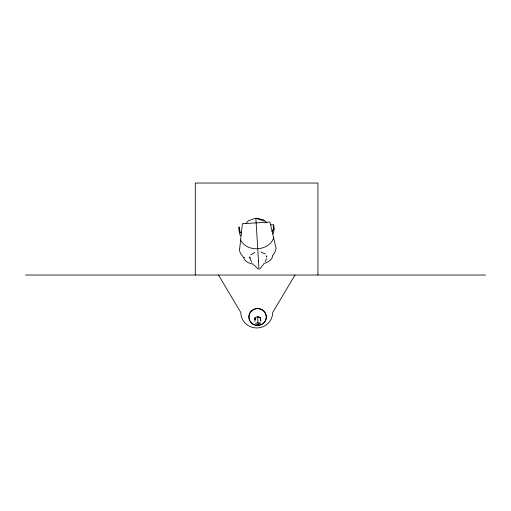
<?xml version="1.0" encoding="UTF-8"?>
<svg xmlns="http://www.w3.org/2000/svg" width="511" height="511" viewBox="0 0 511 511"><rect width="100%" height="100%" fill="white"/><g stroke="black" fill="none" stroke-linecap="round" stroke-linejoin="round"><path stroke-width="0.77" d="M260.348 320.831L260.361 320.212M266.659 256.912L266.742 255.813L266.538 256.988M258.56 261.121L258.521 261.645L258.413 261.127M239.729 248.263L239.467 250.735L240.815 253.865L243.095 256.841M239.755 248.02L241.077 235.775M241.09 235.673L242.374 223.729L269.923 222.049L272.65 233.744M254.855 321.579L255.302 317.446M260.367 318.8L260.469 317.804M260.591 319.158L260.623 317.65L260.386 318.596M272.171 231.681L272.318 230.34M270.549 224.738L273.679 224.91L273.078 230.512L272.299 230.467M273.5 233.789L274.024 228.941L273.679 224.91M259.326 323.265L258.873 323.374M266.384 258.636L265.215 261.549M260.482 322.888L259.748 323.885L258.106 324.37M273.628 237.928C269.195 251.284 246.66 252.664 240.63 239.946M273.238 255.002L275.142 251.77L276.1 248.493L275.589 246.302M295.071 274.912L272.676 312.508A15.93 15.445 0 0 1 256.746 327.953A15.93 15.445 0 0 1 240.809 312.508L218.421 274.912M263.567 264.296L260.003 268.697M245.976 223.537L248.384 220.797L255.11 218.306L256.618 218.216L263.599 219.864L266.87 222.777M255.826 317.51L257.723 316.507L258.905 316.788L260.227 317.995M254.823 252.313L254.267 252.747M250.754 254.842L253.967 253.098M256.726 322.735L257.269 322.441M253.59 264.193C249.54 263.65 244.846 261.766 243.562 257.512L244.098 257.301M258.042 324.37L256.35 324.089L255.602 323.176M263.721 263.574C267.675 262.539 272.101 260.099 272.855 255.724L272.306 255.577M241.039 232.384L240.272 232.518L238.995 227.037M255.04 318.787L254.759 318.168M255.072 318.915L254.727 318.008L254.938 319.503M258.259 317.599L260.061 317.491M25.55 275.027L485.45 275.027M243.562 257.512L244.271 257.55M260.399 318.455L260.604 317.81M261.996 252.606L265.394 253.948M258.636 322.358L259.211 322.582M264.161 221.078L255.864 218.254L259.007 269.661M261.638 252.287L261.044 251.936M257.902 268.824L253.826 264.89M250.103 258.17L249.649 256.861L250.345 259.614L251.859 262.367M272.676 233.846L275.48 245.836M241.007 232.256L241.313 233.572M259.984 317.159L260.929 321.202M240.253 235.82L239.142 231.074L238.995 227.031M254.893 318.149L255.117 319.12M273.577 225.875L273.934 229.752M255.155 318.302L255.251 319.797M257.595 316.52L258.125 325.258M239.212 227.976L239.327 231.866M317.919 275.027L317.919 183.047L195.279 183.047L195.279 275.027M257.391 325.335A8.725 8.457 0 0 1 249.796 313.122A8.725 8.457 0 0 1 264.423 311.608A8.725 8.457 0 0 1 259.658 325.105M253.06 324.3A8.725 8.457 0 0 0 266.327 317.293A8.725 8.457 0 0 0 253.43 309.653A8.725 8.457 0 0 0 253.06 324.3"/></g></svg>
